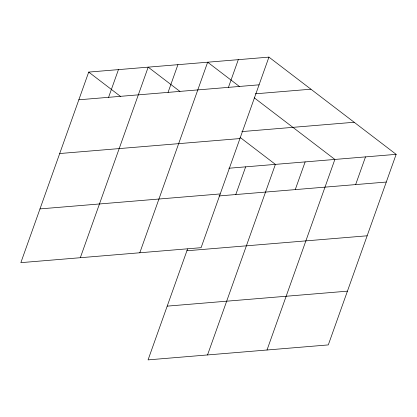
<?xml version="1.0" encoding="UTF-8"?>
<svg xmlns="http://www.w3.org/2000/svg" width="417" height="417" viewBox="0 0 417 417"><rect width="100%" height="100%" fill="white"/><g stroke="black" fill="none" stroke-linecap="round" stroke-linejoin="round"><path stroke-width="0.63" d="M268.939 57.119L88.706 72.089L20.85 262.653L201.083 247.682L268.939 57.119L396.15 154.347L328.294 344.911L148.061 359.881L187.567 248.933M108.582 97.323L118.444 69.618M80.325 257.711L148.186 67.147L179.925 91.406M168.056 92.381L177.923 64.677M139.804 252.775L207.661 62.211L239.4 86.47M228.438 87.367L238.3 59.662M235.793 194.546L245.655 166.847M207.536 354.94L275.392 164.376L240.072 137.381M295.267 189.61L305.135 161.905M267.016 349.999L334.872 159.435L254.276 97.833M355.649 184.59L365.511 156.891M78.844 99.793L259.077 84.818M255.386 93.815L310.92 89.202M241.818 131.595L354.169 122.259M59.704 153.534L239.937 138.564M228.844 168.244L396.15 154.347M39.985 208.907L220.223 193.936M218.982 195.943L386.288 182.047M186.915 250.763L367.148 235.793M167.196 306.135L347.429 291.165M88.706 72.089L120.445 96.348"/></g></svg>
